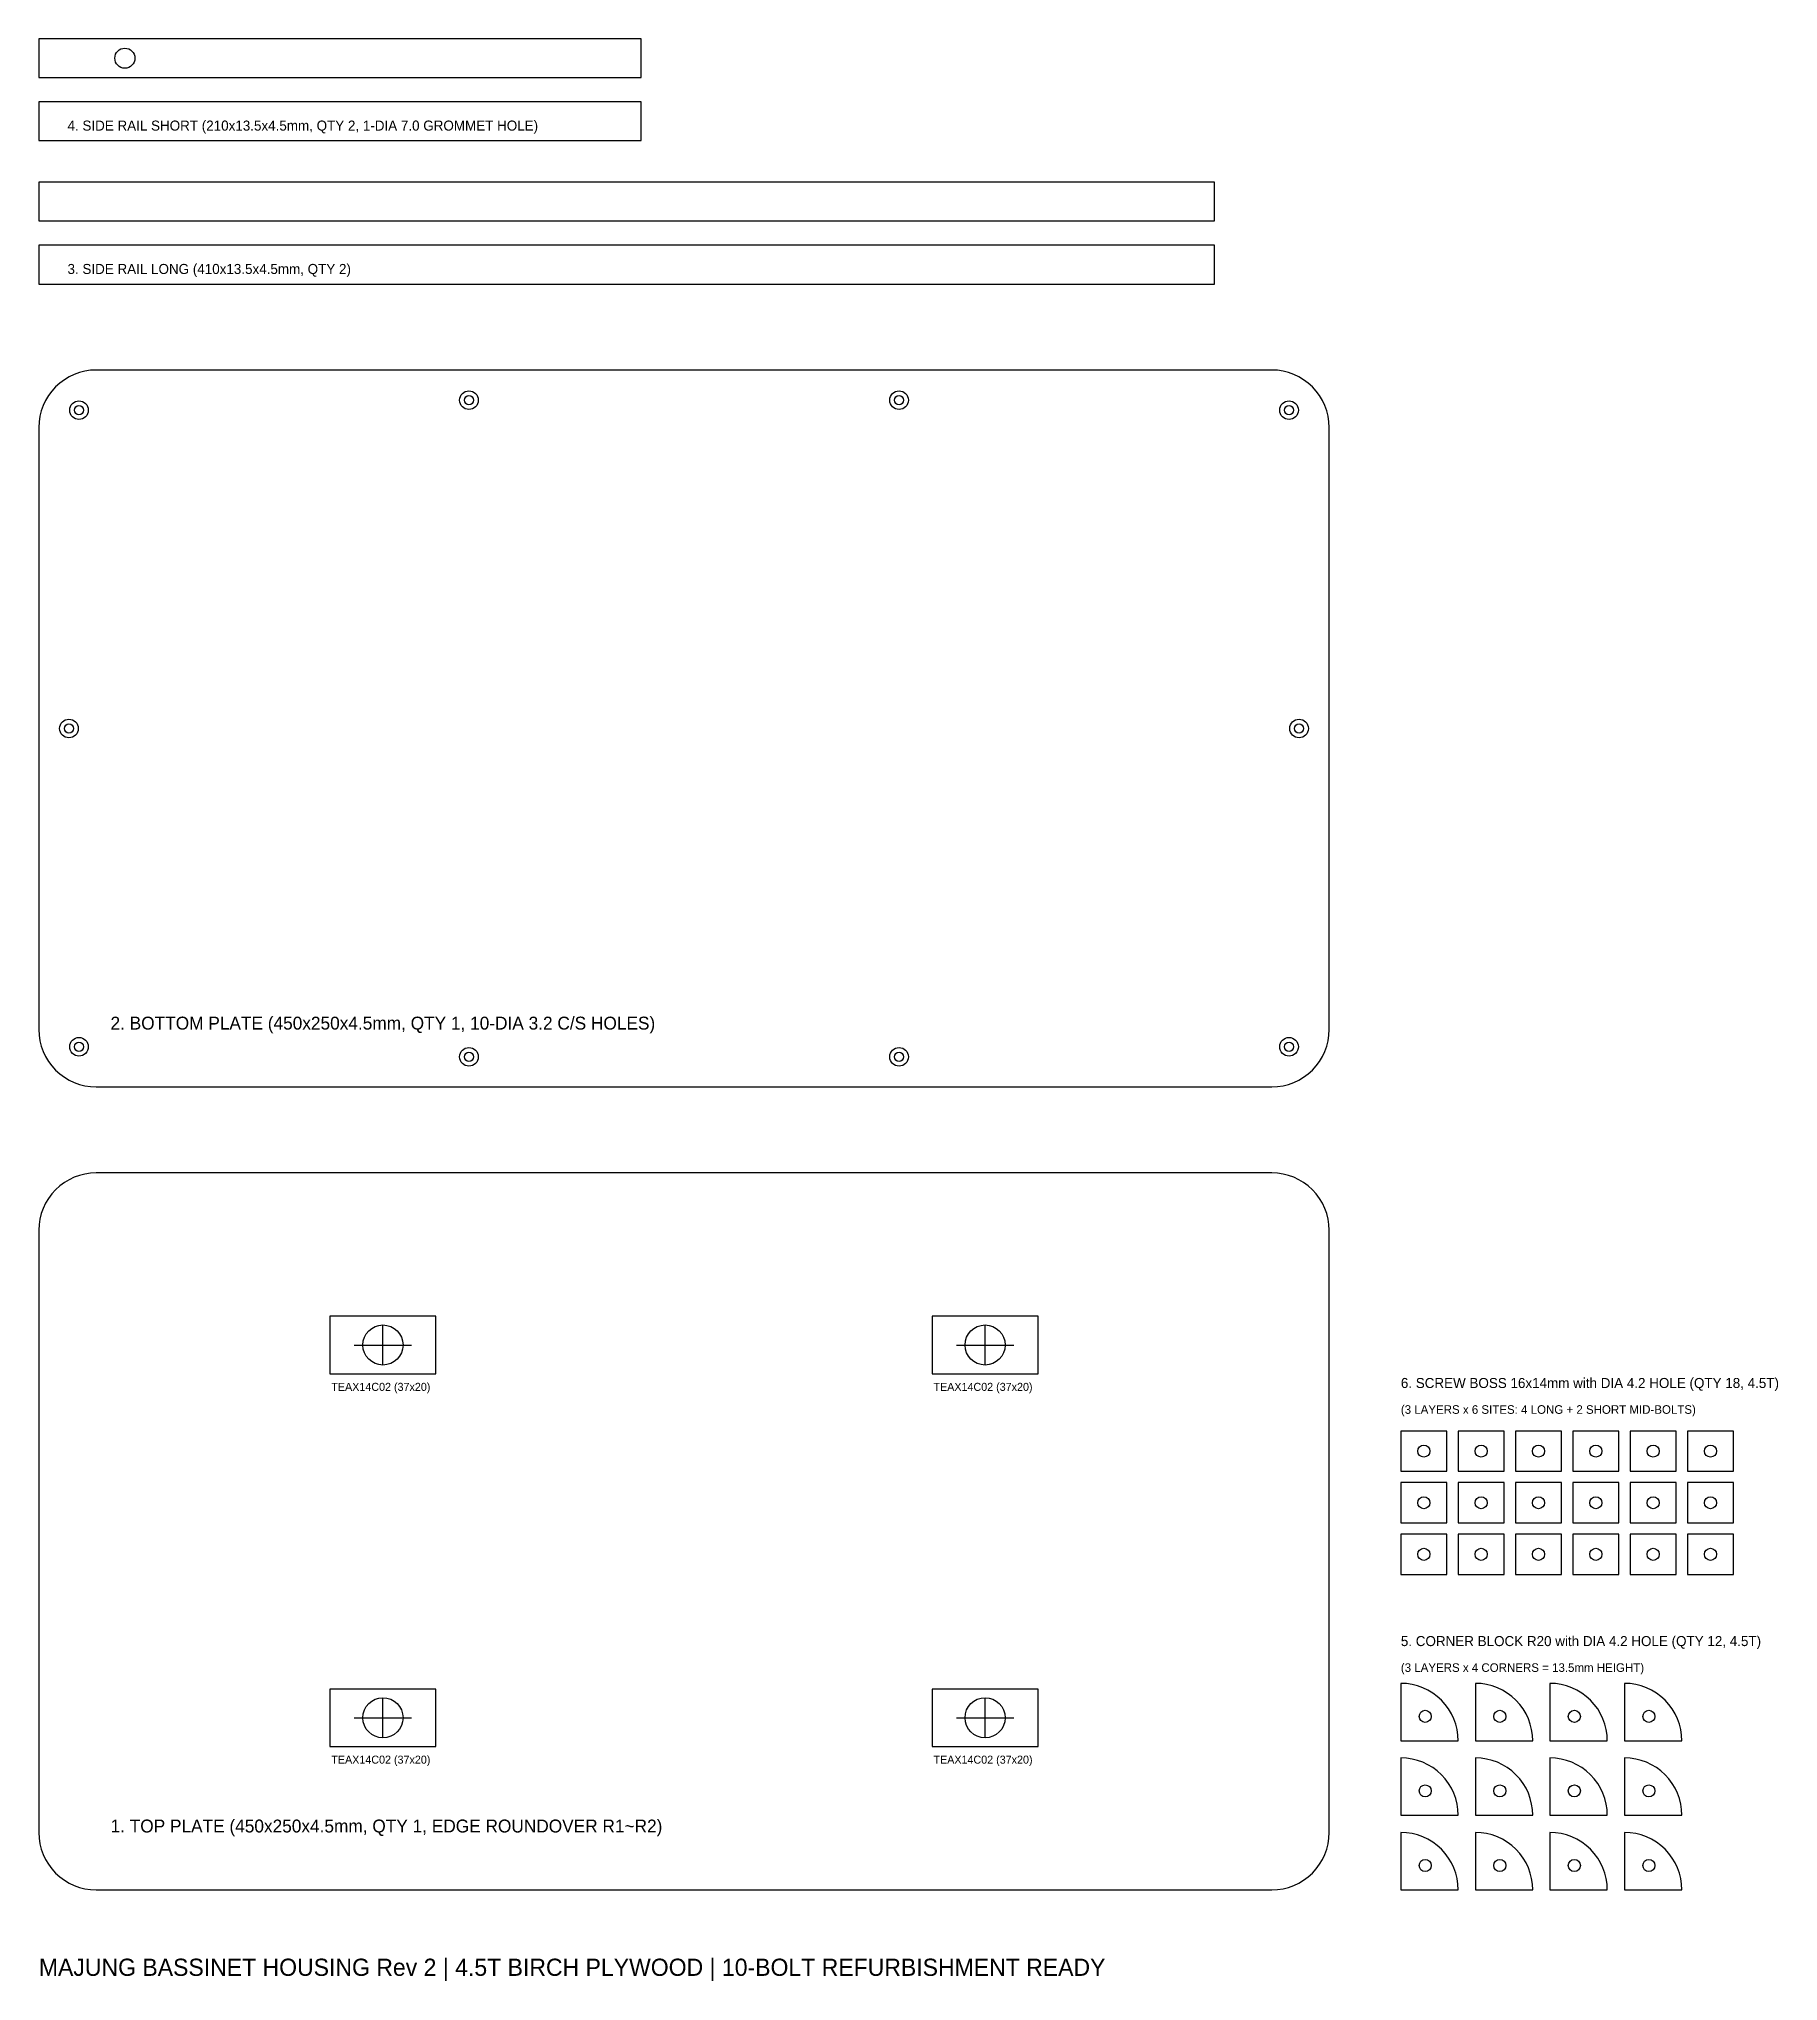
# Model space of a CAD drawing. Header units: metres. Extents: x 0 to 607, y -32 to 646.
import ezdxf

# ---------------------------------------------------------------- set-up
doc = ezdxf.new("R2010")
doc.units = ezdxf.units.M
for name, color, linetype in [('CUT', 1, 'Continuous'), ('HOLE', 5, 'Continuous'), ('INFO', 3, 'Continuous'), ('TEXT', 7, 'Continuous')]:
    doc.layers.add(name, color=color, linetype=linetype)

msp = doc.modelspace()

# ---------------------------------------------------------------- linework, layer by layer
at = {"layer": 'CUT', "color": 1}
for points in [[(0, 632), (210, 632), (210, 645.5), (0, 645.5)], [(0, 610), (210, 610), (210, 623.5), (0, 623.5)], [(0, 582), (410, 582), (410, 595.5), (0, 595.5)], [(0, 560), (410, 560), (410, 573.5), (0, 573.5)], [(475, 146), (491, 146), (491, 160), (475, 160)], [(495, 146), (511, 146), (511, 160), (495, 160)], [(515, 146), (531, 146), (531, 160), (515, 160)], [(535, 146), (551, 146), (551, 160), (535, 160)], [(555, 146), (571, 146), (571, 160), (555, 160)], [(575, 146), (591, 146), (591, 160), (575, 160)], [(475, 128), (491, 128), (491, 142), (475, 142)], [(495, 128), (511, 128), (511, 142), (495, 142)], [(515, 128), (531, 128), (531, 142), (515, 142)], [(535, 128), (551, 128), (551, 142), (535, 142)], [(555, 128), (571, 128), (571, 142), (555, 142)], [(575, 128), (591, 128), (591, 142), (575, 142)], [(475, 110), (491, 110), (491, 124), (475, 124)], [(495, 110), (511, 110), (511, 124), (495, 124)], [(515, 110), (531, 110), (531, 124), (515, 124)], [(535, 110), (551, 110), (551, 124), (535, 124)], [(555, 110), (571, 110), (571, 124), (555, 124)], [(575, 110), (591, 110), (591, 124), (575, 124)]]:
    msp.add_lwpolyline(points, close=True, dxfattribs=at)
for points in [[(430, 280, 0.414214), (450, 300), (450, 510, 0.414214), (430, 530), (20, 530, 0.414214), (0, 510), (0, 300, 0.414214), (20, 280)], [(430, 0, 0.414214), (450, 20), (450, 230, 0.414214), (430, 250), (20, 250, 0.414214), (0, 230), (0, 20, 0.414214), (20, 0)], [(475, 52), (495, 52, 0.414214), (475, 72)], [(501, 52), (521, 52, 0.414214), (501, 72)], [(527, 52), (547, 52, 0.414214), (527, 72)], [(553, 52), (573, 52, 0.414214), (553, 72)], [(475, 26), (495, 26, 0.414214), (475, 46)], [(501, 26), (521, 26, 0.414214), (501, 46)], [(527, 26), (547, 26, 0.414214), (527, 46)], [(553, 26), (573, 26, 0.414214), (553, 46)], [(475, 0), (495, 0, 0.414214), (475, 20)], [(501, 0), (521, 0, 0.414214), (501, 20)], [(527, 0), (547, 0, 0.414214), (527, 20)], [(553, 0), (573, 0, 0.414214), (553, 20)]]:
    msp.add_lwpolyline(points, format="xyb", close=True, dxfattribs=at)
at = {"layer": 'HOLE', "color": 5}
for centre, radius in [((30, 638.75), 3.5), ((14, 516), 1.6), ((150, 519.5), 1.6), ((300, 519.5), 1.6), ((436, 516), 1.6), ((10.5, 405), 1.6), ((439.5, 405), 1.6), ((14, 294), 1.6), ((150, 290.5), 1.6), ((300, 290.5), 1.6), ((436, 294), 1.6), ((483, 153), 2.1), ((503, 153), 2.1), ((523, 153), 2.1), ((543, 153), 2.1), ((563, 153), 2.1), ((583, 153), 2.1), ((483, 135), 2.1), ((503, 135), 2.1), ((523, 135), 2.1), ((543, 135), 2.1), ((563, 135), 2.1), ((583, 135), 2.1), ((483, 117), 2.1), ((503, 117), 2.1), ((523, 117), 2.1), ((543, 117), 2.1), ((563, 117), 2.1), ((583, 117), 2.1), ((483.5, 60.5), 2.1), ((509.5, 60.5), 2.1), ((535.5, 60.5), 2.1), ((561.5, 60.5), 2.1), ((483.5, 34.5), 2.1), ((509.5, 34.5), 2.1), ((535.5, 34.5), 2.1), ((561.5, 34.5), 2.1), ((483.5, 8.5), 2.1), ((509.5, 8.5), 2.1), ((535.5, 8.5), 2.1), ((561.5, 8.5), 2.1)]:
    msp.add_circle(centre, radius, dxfattribs=at)
at = {"layer": 'INFO', "color": 3}
for p, q in [((120, 183), (120, 197)), ((330, 183), (330, 197)), ((110, 190), (130, 190)), ((320, 190), (340, 190)), ((120, 53), (120, 67)), ((330, 53), (330, 67)), ((110, 60), (130, 60)), ((320, 60), (340, 60))]:
    msp.add_line(p, q, dxfattribs=at)
for points in [[(101.5, 180), (138.5, 180), (138.5, 200), (101.5, 200)], [(311.5, 180), (348.5, 180), (348.5, 200), (311.5, 200)], [(101.5, 50), (138.5, 50), (138.5, 70), (101.5, 70)], [(311.5, 50), (348.5, 50), (348.5, 70), (311.5, 70)]]:
    msp.add_lwpolyline(points, close=True, dxfattribs=at)
for centre, radius in [((150, 519.5), 3.25), ((300, 519.5), 3.25), ((14, 516), 3.25), ((436, 516), 3.25), ((10.5, 405), 3.25), ((439.5, 405), 3.25), ((14, 294), 3.25), ((150, 290.5), 3.25), ((300, 290.5), 3.25), ((436, 294), 3.25), ((120, 190), 7), ((330, 190), 7), ((120, 60), 7), ((330, 60), 7)]:
    msp.add_circle(centre, radius, dxfattribs=at)

# ---------------------------------------------------------------- texts
for p in [(102, 174), (312, 174), (102, 44), (312, 44)]:
    msp.add_text('TEAX14C02 (37x20)', height=2.8, dxfattribs=at).set_placement(p)
at = {"layer": 'TEXT', "color": 7}
for s, height, p in [('4. SIDE RAIL SHORT (210x13.5x4.5mm, QTY 2, 1-DIA 7.0 GROMMET HOLE)', 3.5, (10, 613.5)), ('3. SIDE RAIL LONG (410x13.5x4.5mm, QTY 2)', 3.5, (10, 563.5)), ('2. BOTTOM PLATE (450x250x4.5mm, QTY 1, 10-DIA 3.2 C/S HOLES)', 4.5, (25, 300)), ('6. SCREW BOSS 16x14mm with DIA 4.2 HOLE (QTY 18, 4.5T)', 3.5, (475, 175)), ('(3 LAYERS x 6 SITES: 4 LONG + 2 SHORT MID-BOLTS)', 3, (475, 166)), ('5. CORNER BLOCK R20 with DIA 4.2 HOLE (QTY 12, 4.5T)', 3.5, (475, 85)), ('(3 LAYERS x 4 CORNERS = 13.5mm HEIGHT)', 3, (475, 76)), ('1. TOP PLATE (450x250x4.5mm, QTY 1, EDGE ROUNDOVER R1~R2)', 4.5, (25, 20)), ('MAJUNG BASSINET HOUSING Rev 2 | 4.5T BIRCH PLYWOOD | 10-BOLT REFURBISHMENT READY', 6, (0, -30))]:
    msp.add_text(s, height=height, dxfattribs=at).set_placement(p)

doc.saveas('drawing.dxf')
